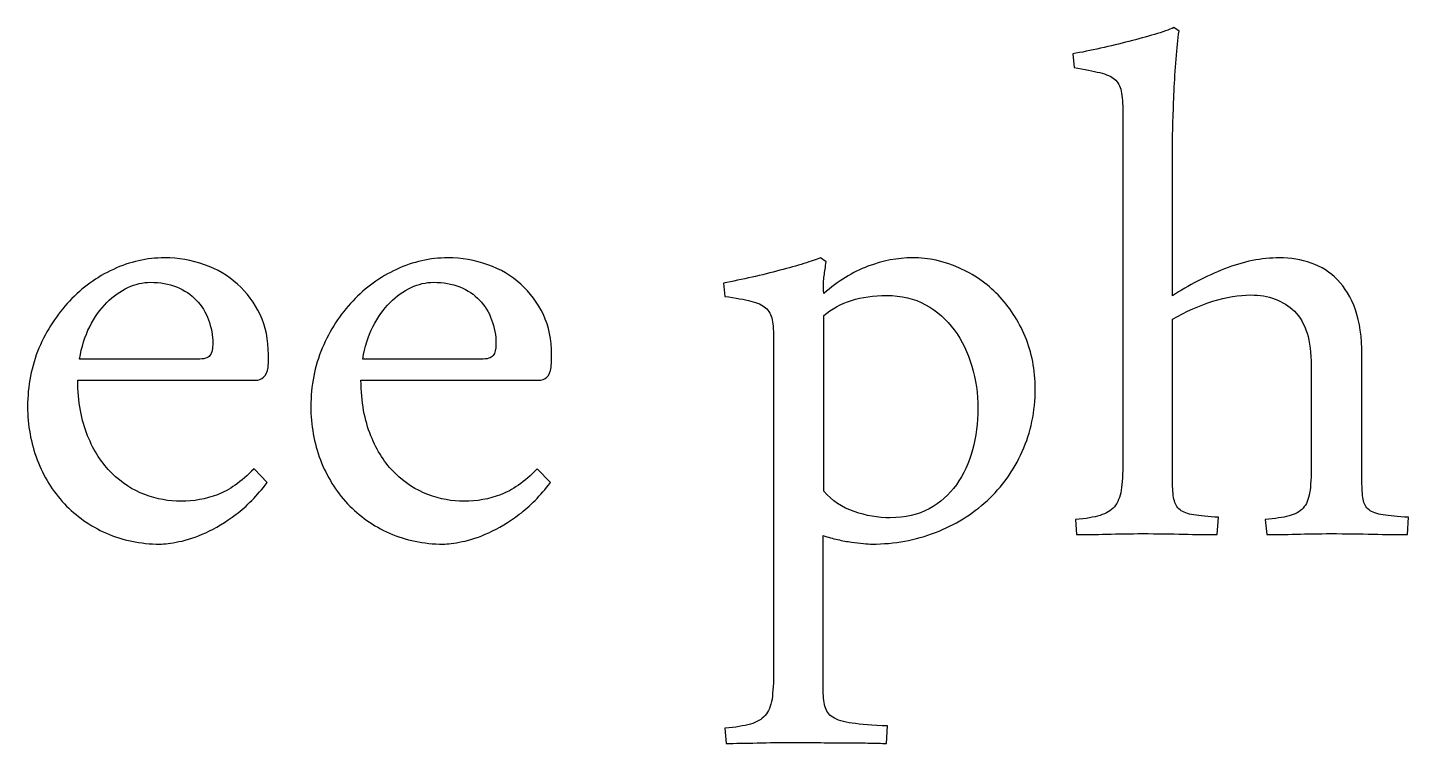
# Model space of a CAD drawing. Extents: x -303 to 288, y -142 to 145.
# Drawn here: x 39.95 to 52.13, y -124.25 to -117.94 of the extents above; entities that cross this region are included whole.
import ezdxf

# ---------------------------------------------------------------- set-up
doc = ezdxf.new("R2010")
doc.units = 0
doc.header["$MEASUREMENT"] = 0
doc.layers.add('LAYER_1', color=7, linetype='CONTINUOUS')

msp = doc.modelspace()

# ---------------------------------------------------------------- linework, layer by layer
at = {"layer": 'LAYER_1', "color": 250}
for points, knots in [([(50.1032, -117.9685), (50.0919, -118.0376), (50.0834, -118.1195), (50.0763, -118.2126), (50.0763, -118.2126), (50.0693, -118.3072), (50.0636, -118.4003), (50.0594, -118.4948), (50.0594, -118.4948), (50.0552, -118.588), (50.0524, -118.6755), (50.0495, -118.7587), (50.0495, -118.7587), (50.0467, -118.842), (50.0453, -118.9069), (50.0453, -118.9577), (50.0453, -118.9577), (50.0453, -118.9577), (50.0453, -120.301), (50.0453, -120.301), (50.0453, -120.301), (50.1864, -120.2065), (50.3388, -120.1275), (50.5039, -120.0626), (50.5039, -120.0626), (50.6704, -119.9977), (50.8313, -119.9652), (50.9879, -119.9652), (50.9879, -119.9652), (51.0867, -119.9652), (51.1812, -119.9807), (51.2687, -120.0118), (51.2687, -120.0118), (51.3576, -120.0414), (51.4352, -120.0908), (51.5001, -120.1585), (51.5001, -120.1585), (51.5665, -120.2263), (51.6187, -120.3137), (51.6582, -120.4224), (51.6582, -120.4224), (51.6963, -120.5311), (51.716, -120.6651), (51.716, -120.8217), (51.716, -120.8217), (51.716, -120.8217), (51.716, -121.9337), (51.716, -121.9337), (51.716, -121.9337), (51.716, -122), (51.7189, -122.0522), (51.7259, -122.0931), (51.7259, -122.0931), (51.733, -122.1327), (51.7499, -122.1637), (51.7781, -122.1863), (51.7781, -122.1863), (51.8049, -122.2074), (51.8473, -122.223), (51.9023, -122.2314), (51.9023, -122.2314), (51.9573, -122.2399), (52.0307, -122.247), (52.1253, -122.2526), (52.1253, -122.2526), (52.1253, -122.2526), (52.1168, -122.405), (52.1168, -122.405), (52.1168, -122.405), (52.0279, -122.405), (51.9277, -122.4036), (51.8134, -122.4008), (51.8134, -122.4008), (51.6991, -122.3979), (51.5749, -122.3965), (51.4423, -122.3965), (51.4423, -122.3965), (51.335, -122.3965), (51.2334, -122.3979), (51.1375, -122.4008), (51.1375, -122.4008), (51.0401, -122.4036), (50.9541, -122.405), (50.8764, -122.405), (50.8764, -122.405), (50.8764, -122.405), (50.8637, -122.2724), (50.8637, -122.2724), (50.8637, -122.2724), (50.9498, -122.2639), (51.019, -122.254), (51.0726, -122.2399), (51.0726, -122.2399), (51.1262, -122.2258), (51.1685, -122.2032), (51.1968, -122.1708), (51.1968, -122.1708), (51.2264, -122.1397), (51.2447, -122.0946), (51.2546, -122.0353), (51.2546, -122.0353), (51.2645, -121.976), (51.2687, -121.8942), (51.2687, -121.7883), (51.2687, -121.7883), (51.2687, -121.7883), (51.2687, -120.9163), (51.2687, -120.9163), (51.2687, -120.9163), (51.2687, -120.6933), (51.2193, -120.5339), (51.1206, -120.4365), (51.1206, -120.4365), (51.0218, -120.3406), (50.8934, -120.2926), (50.7353, -120.2926), (50.7353, -120.2926), (50.6309, -120.2926), (50.5194, -120.3109), (50.4009, -120.3476), (50.4009, -120.3476), (50.2824, -120.3857), (50.1638, -120.4379), (50.0453, -120.5071), (50.0453, -120.5071), (50.0453, -120.5071), (50.0453, -121.9337), (50.0453, -121.9337), (50.0453, -121.9337), (50.0453, -122), (50.0495, -122.0522), (50.058, -122.0931), (50.058, -122.0931), (50.0665, -122.1327), (50.0834, -122.1637), (50.1116, -122.1863), (50.1116, -122.1863), (50.1398, -122.2074), (50.1794, -122.223), (50.233, -122.2314), (50.233, -122.2314), (50.288, -122.2399), (50.36, -122.247), (50.4503, -122.2526), (50.4503, -122.2526), (50.4503, -122.2526), (50.4376, -122.405), (50.4376, -122.405), (50.4376, -122.405), (50.3501, -122.405), (50.2513, -122.4036), (50.1427, -122.4008), (50.1427, -122.4008), (50.034, -122.3979), (49.9127, -122.3965), (49.7814, -122.3965), (49.7814, -122.3965), (49.6728, -122.3965), (49.5684, -122.3979), (49.4668, -122.4008), (49.4668, -122.4008), (49.3652, -122.4036), (49.2748, -122.405), (49.1986, -122.405), (49.1986, -122.405), (49.1986, -122.405), (49.1902, -122.2724), (49.1902, -122.2724), (49.1902, -122.2724), (49.2805, -122.2639), (49.3525, -122.2526), (49.4061, -122.2357), (49.4061, -122.2357), (49.4611, -122.2187), (49.502, -122.1933), (49.5331, -122.1595), (49.5331, -122.1595), (49.5627, -122.1242), (49.5825, -122.0762), (49.5923, -122.0141), (49.5923, -122.0141), (49.6022, -121.952), (49.6079, -121.8688), (49.6079, -121.7644), (49.6079, -121.7644), (49.6079, -121.7644), (49.6079, -118.6839), (49.6079, -118.6839), (49.6079, -118.6839), (49.6079, -118.6049), (49.6022, -118.5414), (49.5923, -118.4963), (49.5923, -118.4963), (49.5825, -118.4511), (49.5641, -118.4158), (49.5345, -118.3904), (49.5345, -118.3904), (49.5063, -118.3664), (49.4625, -118.3467), (49.4047, -118.3326), (49.4047, -118.3326), (49.3468, -118.3185), (49.2706, -118.3043), (49.1775, -118.2874), (49.1775, -118.2874), (49.1775, -118.2874), (49.1648, -118.1675), (49.1648, -118.1675), (49.1648, -118.1675), (49.2424, -118.1534), (49.3242, -118.1378), (49.4103, -118.1181), (49.4103, -118.1181), (49.4978, -118.0983), (49.5811, -118.0786), (49.6615, -118.0574), (49.6615, -118.0574), (49.7405, -118.0376), (49.8167, -118.0165), (49.8858, -117.9953), (49.8858, -117.9953), (49.9564, -117.9756), (50.0143, -117.9558), (50.058, -117.936), (50.058, -117.936), (50.058, -117.936), (50.1032, -117.9685), (50.1032, -117.9685)], [0, 0, 0, 0, 0.0172414, 0.0172414, 0.0172414, 0.0172414, 0.0344828, 0.0344828, 0.0344828, 0.0344828, 0.0517241, 0.0517241, 0.0517241, 0.0517241, 0.0689655, 0.0689655, 0.0689655, 0.0689655, 0.0862069, 0.0862069, 0.0862069, 0.0862069, 0.1034483, 0.1034483, 0.1034483, 0.1034483, 0.1206897, 0.1206897, 0.1206897, 0.1206897, 0.137931, 0.137931, 0.137931, 0.137931, 0.1551724, 0.1551724, 0.1551724, 0.1551724, 0.1724138, 0.1724138, 0.1724138, 0.1724138, 0.1896552, 0.1896552, 0.1896552, 0.1896552, 0.2068966, 0.2068966, 0.2068966, 0.2068966, 0.2241379, 0.2241379, 0.2241379, 0.2241379, 0.2413793, 0.2413793, 0.2413793, 0.2413793, 0.2586207, 0.2586207, 0.2586207, 0.2586207, 0.2758621, 0.2758621, 0.2758621, 0.2758621, 0.2931034, 0.2931034, 0.2931034, 0.2931034, 0.3103448, 0.3103448, 0.3103448, 0.3103448, 0.3275862, 0.3275862, 0.3275862, 0.3275862, 0.3448276, 0.3448276, 0.3448276, 0.3448276, 0.362069, 0.362069, 0.362069, 0.362069, 0.3793103, 0.3793103, 0.3793103, 0.3793103, 0.3965517, 0.3965517, 0.3965517, 0.3965517, 0.4137931, 0.4137931, 0.4137931, 0.4137931, 0.4310345, 0.4310345, 0.4310345, 0.4310345, 0.4482759, 0.4482759, 0.4482759, 0.4482759, 0.4655172, 0.4655172, 0.4655172, 0.4655172, 0.4827586, 0.4827586, 0.4827586, 0.4827586, 0.5, 0.5, 0.5, 0.5, 0.5172414, 0.5172414, 0.5172414, 0.5172414, 0.5344828, 0.5344828, 0.5344828, 0.5344828, 0.5517241, 0.5517241, 0.5517241, 0.5517241, 0.5689655, 0.5689655, 0.5689655, 0.5689655, 0.5862069, 0.5862069, 0.5862069, 0.5862069, 0.6034483, 0.6034483, 0.6034483, 0.6034483, 0.6206897, 0.6206897, 0.6206897, 0.6206897, 0.637931, 0.637931, 0.637931, 0.637931, 0.6551724, 0.6551724, 0.6551724, 0.6551724, 0.6724138, 0.6724138, 0.6724138, 0.6724138, 0.6896552, 0.6896552, 0.6896552, 0.6896552, 0.7068966, 0.7068966, 0.7068966, 0.7068966, 0.7241379, 0.7241379, 0.7241379, 0.7241379, 0.7413793, 0.7413793, 0.7413793, 0.7413793, 0.7586207, 0.7586207, 0.7586207, 0.7586207, 0.7758621, 0.7758621, 0.7758621, 0.7758621, 0.7931034, 0.7931034, 0.7931034, 0.7931034, 0.8103448, 0.8103448, 0.8103448, 0.8103448, 0.8275862, 0.8275862, 0.8275862, 0.8275862, 0.8448276, 0.8448276, 0.8448276, 0.8448276, 0.862069, 0.862069, 0.862069, 0.862069, 0.8793103, 0.8793103, 0.8793103, 0.8793103, 0.8965517, 0.8965517, 0.8965517, 0.8965517, 0.9137931, 0.9137931, 0.9137931, 0.9137931, 0.9310345, 0.9310345, 0.9310345, 0.9310345, 0.9482759, 0.9482759, 0.9482759, 0.9482759, 0.9655172, 0.9655172, 0.9655172, 0.9655172, 1, 1, 1, 1]), ([(42.0614, -121.9464), (41.9725, -122.0621), (41.8822, -122.1552), (41.7876, -122.2258), (41.7876, -122.2258), (41.6945, -122.2949), (41.6042, -122.35), (41.5195, -122.3881), (41.5195, -122.3881), (41.4334, -122.4276), (41.3558, -122.453), (41.2839, -122.4671), (41.2839, -122.4671), (41.2119, -122.4812), (41.1555, -122.4883), (41.1145, -122.4883), (41.1145, -122.4883), (40.9438, -122.4883), (40.7857, -122.4558), (40.6432, -122.3923), (40.6432, -122.3923), (40.4993, -122.3288), (40.3765, -122.2427), (40.2735, -122.1327), (40.2735, -122.1327), (40.1691, -122.0226), (40.0901, -121.8928), (40.0336, -121.746), (40.0336, -121.746), (39.9772, -121.5979), (39.949, -121.4412), (39.949, -121.2761), (39.949, -121.2761), (39.949, -121.0913), (39.9828, -120.9205), (40.0492, -120.7611), (40.0492, -120.7611), (40.1169, -120.603), (40.2072, -120.4647), (40.3187, -120.3462), (40.3187, -120.3462), (40.4302, -120.2277), (40.5586, -120.1345), (40.7053, -120.0668), (40.7053, -120.0668), (40.8507, -119.9991), (41.0016, -119.9652), (41.1555, -119.9652), (41.1555, -119.9652), (41.2796, -119.9652), (41.3968, -119.9864), (41.5096, -120.0259), (41.5096, -120.0259), (41.6211, -120.0654), (41.7185, -120.1233), (41.8003, -120.198), (41.8003, -120.198), (41.8836, -120.2714), (41.9499, -120.3617), (41.9993, -120.4661), (41.9993, -120.4661), (42.0487, -120.5706), (42.0727, -120.6877), (42.0727, -120.8175), (42.0727, -120.8175), (42.0727, -120.8175), (42.0727, -120.8754), (42.0727, -120.8754), (42.0727, -120.8754), (42.0727, -120.8754), (42.0698, -120.9332), (42.0698, -120.9332), (42.0698, -120.9332), (42.0557, -121.008), (42.0162, -121.0447), (41.9541, -121.0447), (41.9541, -121.0447), (41.9541, -121.0447), (40.3906, -121.0447), (40.3906, -121.0447), (40.3906, -121.0447), (40.3935, -121.2352), (40.4231, -121.3975), (40.4781, -121.5329), (40.4781, -121.5329), (40.5332, -121.6684), (40.6037, -121.7785), (40.6912, -121.8631), (40.6912, -121.8631), (40.7773, -121.9492), (40.8746, -122.0113), (40.9819, -122.0522), (40.9819, -122.0522), (41.0891, -122.0917), (41.195, -122.1115), (41.3008, -122.1115), (41.3008, -122.1115), (41.4137, -122.1115), (41.5209, -122.0917), (41.6225, -122.0536), (41.6225, -122.0536), (41.7241, -122.0155), (41.8328, -121.9393), (41.9457, -121.8264), (41.9457, -121.8264), (41.9457, -121.8264), (42.0614, -121.9464), (42.0614, -121.9464)], [0, 0, 0, 0, 0.0357143, 0.0357143, 0.0357143, 0.0357143, 0.0714286, 0.0714286, 0.0714286, 0.0714286, 0.1071429, 0.1071429, 0.1071429, 0.1071429, 0.1428571, 0.1428571, 0.1428571, 0.1428571, 0.1785714, 0.1785714, 0.1785714, 0.1785714, 0.2142857, 0.2142857, 0.2142857, 0.2142857, 0.25, 0.25, 0.25, 0.25, 0.2857143, 0.2857143, 0.2857143, 0.2857143, 0.3214286, 0.3214286, 0.3214286, 0.3214286, 0.3571429, 0.3571429, 0.3571429, 0.3571429, 0.3928571, 0.3928571, 0.3928571, 0.3928571, 0.4285714, 0.4285714, 0.4285714, 0.4285714, 0.4642857, 0.4642857, 0.4642857, 0.4642857, 0.5, 0.5, 0.5, 0.5, 0.5357143, 0.5357143, 0.5357143, 0.5357143, 0.5714286, 0.5714286, 0.5714286, 0.5714286, 0.6071429, 0.6071429, 0.6071429, 0.6071429, 0.6428571, 0.6428571, 0.6428571, 0.6428571, 0.6785714, 0.6785714, 0.6785714, 0.6785714, 0.7142857, 0.7142857, 0.7142857, 0.7142857, 0.75, 0.75, 0.75, 0.75, 0.7857143, 0.7857143, 0.7857143, 0.7857143, 0.8214286, 0.8214286, 0.8214286, 0.8214286, 0.8571429, 0.8571429, 0.8571429, 0.8571429, 0.8928571, 0.8928571, 0.8928571, 0.8928571, 0.9285714, 0.9285714, 0.9285714, 0.9285714, 1, 1, 1, 1]), ([(44.559, -121.9464), (44.4701, -122.0621), (44.3798, -122.1552), (44.2852, -122.2258), (44.2852, -122.2258), (44.1921, -122.2949), (44.1018, -122.35), (44.0171, -122.3881), (44.0171, -122.3881), (43.931, -122.4276), (43.8534, -122.453), (43.7815, -122.4671), (43.7815, -122.4671), (43.7095, -122.4812), (43.6531, -122.4883), (43.6121, -122.4883), (43.6121, -122.4883), (43.4414, -122.4883), (43.2833, -122.4558), (43.1408, -122.3923), (43.1408, -122.3923), (42.9969, -122.3288), (42.8741, -122.2427), (42.7711, -122.1327), (42.7711, -122.1327), (42.6667, -122.0226), (42.5877, -121.8928), (42.5312, -121.746), (42.5312, -121.746), (42.4748, -121.5979), (42.4466, -121.4412), (42.4466, -121.2761), (42.4466, -121.2761), (42.4466, -121.0913), (42.4804, -120.9205), (42.5468, -120.7611), (42.5468, -120.7611), (42.6145, -120.603), (42.7048, -120.4647), (42.8163, -120.3462), (42.8163, -120.3462), (42.9278, -120.2277), (43.0562, -120.1345), (43.2029, -120.0668), (43.2029, -120.0668), (43.3483, -119.9991), (43.4992, -119.9652), (43.6531, -119.9652), (43.6531, -119.9652), (43.7772, -119.9652), (43.8944, -119.9864), (44.0072, -120.0259), (44.0072, -120.0259), (44.1187, -120.0654), (44.2161, -120.1233), (44.2979, -120.198), (44.2979, -120.198), (44.3812, -120.2714), (44.4475, -120.3617), (44.4969, -120.4661), (44.4969, -120.4661), (44.5463, -120.5706), (44.5703, -120.6877), (44.5703, -120.8175), (44.5703, -120.8175), (44.5703, -120.8175), (44.5703, -120.8754), (44.5703, -120.8754), (44.5703, -120.8754), (44.5703, -120.8754), (44.5674, -120.9332), (44.5674, -120.9332), (44.5674, -120.9332), (44.5533, -121.008), (44.5138, -121.0447), (44.4517, -121.0447), (44.4517, -121.0447), (44.4517, -121.0447), (42.8882, -121.0447), (42.8882, -121.0447), (42.8882, -121.0447), (42.8911, -121.2352), (42.9207, -121.3975), (42.9757, -121.5329), (42.9757, -121.5329), (43.0308, -121.6684), (43.1013, -121.7785), (43.1888, -121.8631), (43.1888, -121.8631), (43.2749, -121.9492), (43.3722, -122.0113), (43.4795, -122.0522), (43.4795, -122.0522), (43.5867, -122.0917), (43.6926, -122.1115), (43.7984, -122.1115), (43.7984, -122.1115), (43.9113, -122.1115), (44.0185, -122.0917), (44.1201, -122.0536), (44.1201, -122.0536), (44.2217, -122.0155), (44.3304, -121.9393), (44.4433, -121.8264), (44.4433, -121.8264), (44.4433, -121.8264), (44.559, -121.9464), (44.559, -121.9464)], [0, 0, 0, 0, 0.0357143, 0.0357143, 0.0357143, 0.0357143, 0.0714286, 0.0714286, 0.0714286, 0.0714286, 0.1071429, 0.1071429, 0.1071429, 0.1071429, 0.1428571, 0.1428571, 0.1428571, 0.1428571, 0.1785714, 0.1785714, 0.1785714, 0.1785714, 0.2142857, 0.2142857, 0.2142857, 0.2142857, 0.25, 0.25, 0.25, 0.25, 0.2857143, 0.2857143, 0.2857143, 0.2857143, 0.3214286, 0.3214286, 0.3214286, 0.3214286, 0.3571429, 0.3571429, 0.3571429, 0.3571429, 0.3928571, 0.3928571, 0.3928571, 0.3928571, 0.4285714, 0.4285714, 0.4285714, 0.4285714, 0.4642857, 0.4642857, 0.4642857, 0.4642857, 0.5, 0.5, 0.5, 0.5, 0.5357143, 0.5357143, 0.5357143, 0.5357143, 0.5714286, 0.5714286, 0.5714286, 0.5714286, 0.6071429, 0.6071429, 0.6071429, 0.6071429, 0.6428571, 0.6428571, 0.6428571, 0.6428571, 0.6785714, 0.6785714, 0.6785714, 0.6785714, 0.7142857, 0.7142857, 0.7142857, 0.7142857, 0.75, 0.75, 0.75, 0.75, 0.7857143, 0.7857143, 0.7857143, 0.7857143, 0.8214286, 0.8214286, 0.8214286, 0.8214286, 0.8571429, 0.8571429, 0.8571429, 0.8571429, 0.8928571, 0.8928571, 0.8928571, 0.8928571, 0.9285714, 0.9285714, 0.9285714, 0.9285714, 1, 1, 1, 1]), ([(46.9903, -119.9991), (46.9847, -120.0456), (46.979, -120.0866), (46.9734, -120.1233), (46.9734, -120.1233), (46.9677, -120.1585), (46.9663, -120.2107), (46.9691, -120.2799), (46.9691, -120.2799), (47.0961, -120.1698), (47.226, -120.0894), (47.3586, -120.04), (47.3586, -120.04), (47.4898, -119.9906), (47.6211, -119.9652), (47.7509, -119.9652), (47.7509, -119.9652), (47.8948, -119.9652), (48.0317, -119.9948), (48.1615, -120.0527), (48.1615, -120.0527), (48.2927, -120.1106), (48.4085, -120.191), (48.5072, -120.2926), (48.5072, -120.2926), (48.606, -120.3942), (48.6864, -120.5169), (48.7457, -120.6581), (48.7457, -120.6581), (48.805, -120.8006), (48.8346, -120.9544), (48.8346, -121.1195), (48.8346, -121.1195), (48.8346, -121.3199), (48.7965, -121.5047), (48.7203, -121.6726), (48.7203, -121.6726), (48.6441, -121.842), (48.5411, -121.9859), (48.4099, -122.1058), (48.4099, -122.1058), (48.2786, -122.2258), (48.1276, -122.3189), (47.9541, -122.3867), (47.9541, -122.3867), (47.7791, -122.4544), (47.5943, -122.4883), (47.3953, -122.4883), (47.3953, -122.4883), (47.3755, -122.4883), (47.3501, -122.4868), (47.3191, -122.484), (47.3191, -122.484), (47.2866, -122.4812), (47.2514, -122.477), (47.2133, -122.4713), (47.2133, -122.4713), (47.1752, -122.4657), (47.1342, -122.4586), (47.0919, -122.4487), (47.0919, -122.4487), (47.0482, -122.4389), (47.0072, -122.4276), (46.9649, -122.4135), (46.9649, -122.4135), (46.9649, -122.4135), (46.9649, -123.7568), (46.9649, -123.7568), (46.9649, -123.7568), (46.9649, -123.8232), (46.9705, -123.8768), (46.9804, -123.9177), (46.9804, -123.9177), (46.9889, -123.96), (47.0129, -123.9925), (47.0496, -124.0151), (47.0496, -124.0151), (47.0877, -124.0391), (47.1441, -124.056), (47.2203, -124.0673), (47.2203, -124.0673), (47.2951, -124.0786), (47.3995, -124.0856), (47.5322, -124.0913), (47.5322, -124.0913), (47.5322, -124.0913), (47.5237, -124.2451), (47.5237, -124.2451), (47.5237, -124.2451), (47.48, -124.2451), (47.4249, -124.2437), (47.3586, -124.2423), (47.3586, -124.2423), (47.2923, -124.2408), (47.2203, -124.2408), (47.1427, -124.2408), (47.1427, -124.2408), (47.0693, -124.2408), (46.9931, -124.2394), (46.9155, -124.238), (46.9155, -124.238), (46.8393, -124.2366), (46.7673, -124.2366), (46.701, -124.2366), (46.701, -124.2366), (46.5938, -124.2366), (46.4865, -124.238), (46.3821, -124.2408), (46.3821, -124.2408), (46.2777, -124.2437), (46.1874, -124.2451), (46.1098, -124.2451), (46.1098, -124.2451), (46.1098, -124.2451), (46.0971, -124.1124), (46.0971, -124.1124), (46.0971, -124.1124), (46.1916, -124.104), (46.2664, -124.0913), (46.3229, -124.0757), (46.3229, -124.0757), (46.3793, -124.0588), (46.423, -124.0334), (46.4527, -123.9981), (46.4527, -123.9981), (46.4837, -123.9643), (46.5035, -123.9163), (46.5134, -123.8542), (46.5134, -123.8542), (46.5218, -123.7921), (46.5275, -123.7089), (46.5275, -123.6044), (46.5275, -123.6044), (46.5275, -123.6044), (46.5275, -120.6933), (46.5275, -120.6933), (46.5275, -120.6933), (46.5275, -120.6157), (46.5232, -120.555), (46.5148, -120.5113), (46.5148, -120.5113), (46.5063, -120.4676), (46.4865, -120.4323), (46.4569, -120.4055), (46.4569, -120.4055), (46.4273, -120.3801), (46.3835, -120.3603), (46.3271, -120.3462), (46.3271, -120.3462), (46.2706, -120.3321), (46.193, -120.318), (46.0971, -120.3053), (46.0971, -120.3053), (46.0971, -120.3053), (46.0844, -120.1896), (46.0844, -120.1896), (46.0844, -120.1896), (46.1676, -120.1726), (46.2509, -120.1543), (46.337, -120.136), (46.337, -120.136), (46.423, -120.1162), (46.5049, -120.0964), (46.5825, -120.0753), (46.5825, -120.0753), (46.6615, -120.0541), (46.7321, -120.0344), (46.7942, -120.016), (46.7942, -120.016), (46.8562, -119.9963), (46.9042, -119.9793), (46.9409, -119.9652), (46.9409, -119.9652), (46.9409, -119.9652), (46.9903, -119.9991), (46.9903, -119.9991)], [0, 0, 0, 0, 0.0222222, 0.0222222, 0.0222222, 0.0222222, 0.0444444, 0.0444444, 0.0444444, 0.0444444, 0.0666667, 0.0666667, 0.0666667, 0.0666667, 0.0888889, 0.0888889, 0.0888889, 0.0888889, 0.1111111, 0.1111111, 0.1111111, 0.1111111, 0.1333333, 0.1333333, 0.1333333, 0.1333333, 0.1555556, 0.1555556, 0.1555556, 0.1555556, 0.1777778, 0.1777778, 0.1777778, 0.1777778, 0.2, 0.2, 0.2, 0.2, 0.2222222, 0.2222222, 0.2222222, 0.2222222, 0.2444444, 0.2444444, 0.2444444, 0.2444444, 0.2666667, 0.2666667, 0.2666667, 0.2666667, 0.2888889, 0.2888889, 0.2888889, 0.2888889, 0.3111111, 0.3111111, 0.3111111, 0.3111111, 0.3333333, 0.3333333, 0.3333333, 0.3333333, 0.3555556, 0.3555556, 0.3555556, 0.3555556, 0.3777778, 0.3777778, 0.3777778, 0.3777778, 0.4, 0.4, 0.4, 0.4, 0.4222222, 0.4222222, 0.4222222, 0.4222222, 0.4444444, 0.4444444, 0.4444444, 0.4444444, 0.4666667, 0.4666667, 0.4666667, 0.4666667, 0.4888889, 0.4888889, 0.4888889, 0.4888889, 0.5111111, 0.5111111, 0.5111111, 0.5111111, 0.5333333, 0.5333333, 0.5333333, 0.5333333, 0.5555556, 0.5555556, 0.5555556, 0.5555556, 0.5777778, 0.5777778, 0.5777778, 0.5777778, 0.6, 0.6, 0.6, 0.6, 0.6222222, 0.6222222, 0.6222222, 0.6222222, 0.6444444, 0.6444444, 0.6444444, 0.6444444, 0.6666667, 0.6666667, 0.6666667, 0.6666667, 0.6888889, 0.6888889, 0.6888889, 0.6888889, 0.7111111, 0.7111111, 0.7111111, 0.7111111, 0.7333333, 0.7333333, 0.7333333, 0.7333333, 0.7555556, 0.7555556, 0.7555556, 0.7555556, 0.7777778, 0.7777778, 0.7777778, 0.7777778, 0.8, 0.8, 0.8, 0.8, 0.8222222, 0.8222222, 0.8222222, 0.8222222, 0.8444444, 0.8444444, 0.8444444, 0.8444444, 0.8666667, 0.8666667, 0.8666667, 0.8666667, 0.8888889, 0.8888889, 0.8888889, 0.8888889, 0.9111111, 0.9111111, 0.9111111, 0.9111111, 0.9333333, 0.9333333, 0.9333333, 0.9333333, 0.9555556, 0.9555556, 0.9555556, 0.9555556, 1, 1, 1, 1]), ([(41.449, -120.8584), (41.504, -120.8584), (41.5407, -120.8486), (41.5562, -120.8274), (41.5562, -120.8274), (41.5731, -120.8076), (41.5816, -120.7724), (41.5816, -120.723), (41.5816, -120.723), (41.5816, -120.6482), (41.5689, -120.5776), (41.5435, -120.5113), (41.5435, -120.5113), (41.5195, -120.445), (41.4842, -120.3871), (41.4363, -120.3377), (41.4363, -120.3377), (41.3897, -120.2883), (41.3318, -120.2503), (41.2627, -120.222), (41.2627, -120.222), (41.1936, -120.1952), (41.1174, -120.1811), (41.0313, -120.1811), (41.0313, -120.1811), (40.965, -120.1811), (40.8986, -120.1966), (40.8337, -120.2263), (40.8337, -120.2263), (40.7674, -120.2573), (40.7053, -120.301), (40.6475, -120.3589), (40.6475, -120.3589), (40.5896, -120.4168), (40.5388, -120.4873), (40.4965, -120.572), (40.4965, -120.572), (40.4541, -120.6552), (40.4245, -120.7512), (40.4076, -120.8584), (40.4076, -120.8584), (40.4076, -120.8584), (41.449, -120.8584), (41.449, -120.8584)], [0, 0, 0, 0, 0.0833333, 0.0833333, 0.0833333, 0.0833333, 0.1666667, 0.1666667, 0.1666667, 0.1666667, 0.25, 0.25, 0.25, 0.25, 0.3333333, 0.3333333, 0.3333333, 0.3333333, 0.4166667, 0.4166667, 0.4166667, 0.4166667, 0.5, 0.5, 0.5, 0.5, 0.5833333, 0.5833333, 0.5833333, 0.5833333, 0.6666667, 0.6666667, 0.6666667, 0.6666667, 0.75, 0.75, 0.75, 0.75, 0.8333333, 0.8333333, 0.8333333, 0.8333333, 1, 1, 1, 1]), ([(43.9466, -120.8584), (44.0016, -120.8584), (44.0383, -120.8486), (44.0538, -120.8274), (44.0538, -120.8274), (44.0707, -120.8076), (44.0792, -120.7724), (44.0792, -120.723), (44.0792, -120.723), (44.0792, -120.6482), (44.0665, -120.5776), (44.0411, -120.5113), (44.0411, -120.5113), (44.0171, -120.445), (43.9818, -120.3871), (43.9339, -120.3377), (43.9339, -120.3377), (43.8873, -120.2883), (43.8294, -120.2503), (43.7603, -120.222), (43.7603, -120.222), (43.6912, -120.1952), (43.615, -120.1811), (43.5289, -120.1811), (43.5289, -120.1811), (43.4626, -120.1811), (43.3962, -120.1966), (43.3313, -120.2263), (43.3313, -120.2263), (43.265, -120.2573), (43.2029, -120.301), (43.1451, -120.3589), (43.1451, -120.3589), (43.0872, -120.4168), (43.0364, -120.4873), (42.9941, -120.572), (42.9941, -120.572), (42.9517, -120.6552), (42.9221, -120.7512), (42.9052, -120.8584), (42.9052, -120.8584), (42.9052, -120.8584), (43.9466, -120.8584), (43.9466, -120.8584)], [0, 0, 0, 0, 0.0833333, 0.0833333, 0.0833333, 0.0833333, 0.1666667, 0.1666667, 0.1666667, 0.1666667, 0.25, 0.25, 0.25, 0.25, 0.3333333, 0.3333333, 0.3333333, 0.3333333, 0.4166667, 0.4166667, 0.4166667, 0.4166667, 0.5, 0.5, 0.5, 0.5, 0.5833333, 0.5833333, 0.5833333, 0.5833333, 0.6666667, 0.6666667, 0.6666667, 0.6666667, 0.75, 0.75, 0.75, 0.75, 0.8333333, 0.8333333, 0.8333333, 0.8333333, 1, 1, 1, 1]), ([(46.9691, -122.0212), (47.0439, -122.1058), (47.1328, -122.1665), (47.2387, -122.2018), (47.2387, -122.2018), (47.3431, -122.2385), (47.4489, -122.2568), (47.5562, -122.2568), (47.5562, -122.2568), (47.6888, -122.2568), (47.8031, -122.23), (47.8991, -122.1778), (47.8991, -122.1778), (47.9964, -122.1256), (48.0754, -122.0536), (48.1389, -121.9647), (48.1389, -121.9647), (48.2024, -121.8758), (48.2504, -121.7728), (48.2815, -121.6571), (48.2815, -121.6571), (48.3139, -121.5414), (48.3294, -121.4201), (48.3294, -121.2931), (48.3294, -121.2931), (48.3294, -121.1632), (48.3111, -121.0391), (48.2758, -120.9191), (48.2758, -120.9191), (48.2405, -120.7992), (48.1883, -120.6933), (48.1206, -120.6002), (48.1206, -120.6002), (48.0529, -120.5085), (47.9696, -120.4351), (47.868, -120.3787), (47.868, -120.3787), (47.7678, -120.3236), (47.6535, -120.2968), (47.5237, -120.2968), (47.5237, -120.2968), (47.2951, -120.2968), (47.1102, -120.3561), (46.9691, -120.4746), (46.9691, -120.4746), (46.9691, -120.4746), (46.9691, -122.0212), (46.9691, -122.0212)], [0, 0, 0, 0, 0.0769231, 0.0769231, 0.0769231, 0.0769231, 0.1538462, 0.1538462, 0.1538462, 0.1538462, 0.2307692, 0.2307692, 0.2307692, 0.2307692, 0.3076923, 0.3076923, 0.3076923, 0.3076923, 0.3846154, 0.3846154, 0.3846154, 0.3846154, 0.4615385, 0.4615385, 0.4615385, 0.4615385, 0.5384615, 0.5384615, 0.5384615, 0.5384615, 0.6153846, 0.6153846, 0.6153846, 0.6153846, 0.6923077, 0.6923077, 0.6923077, 0.6923077, 0.7692308, 0.7692308, 0.7692308, 0.7692308, 0.8461538, 0.8461538, 0.8461538, 0.8461538, 1, 1, 1, 1])]:
    msp.add_open_spline(points, degree=3, knots=knots, dxfattribs=at)

doc.saveas('drawing.dxf')
